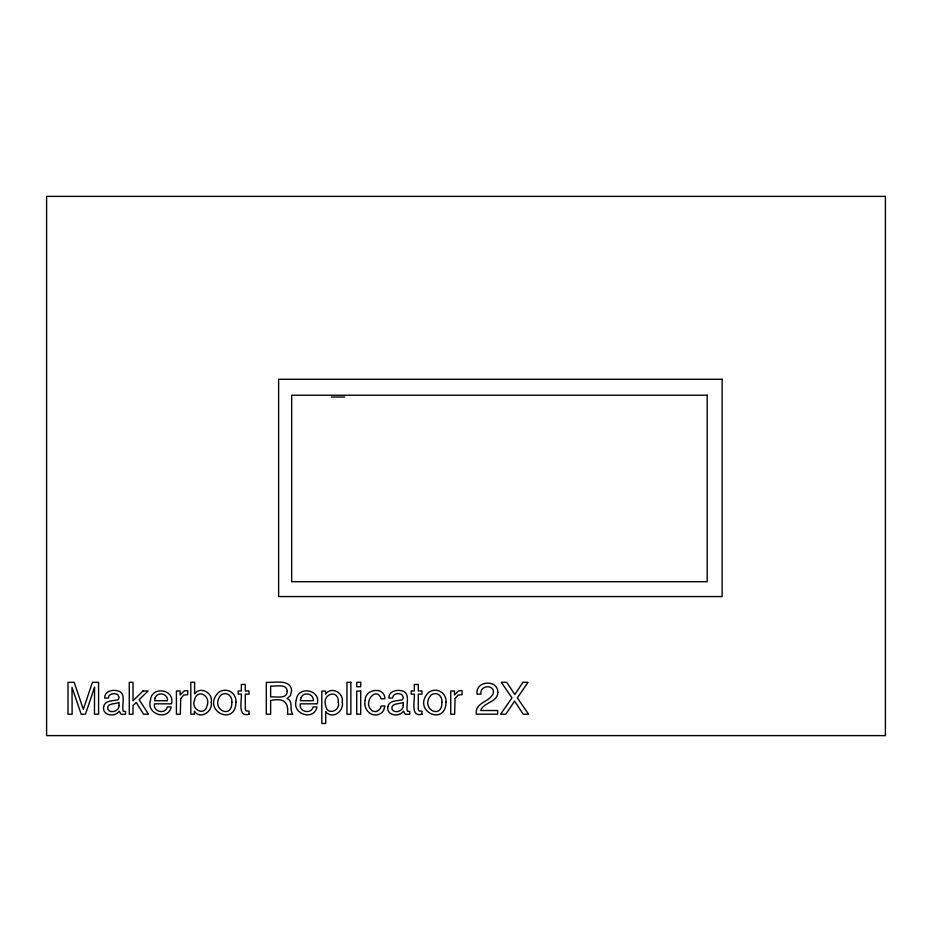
<?xml version="1.0" encoding="UTF-8"?>
<svg xmlns="http://www.w3.org/2000/svg" width="932" height="932" viewBox="0 0 932 932"><rect width="100%" height="100%" fill="white"/><g stroke="black" fill="none" stroke-linecap="round" stroke-linejoin="round"><path stroke-width="1.4" d="M331.326 397.02L344.712 397.02M94.551 687.315L94.458 714.215L98.571 714.215L98.571 682.329L92.443 682.329L83.344 709.287L74.187 682.329L68.001 682.329L68.001 714.215L72.125 714.215L72.009 687.315L81.177 714.215L85.453 714.215L94.551 687.315M338.293 702.448C340.634 711.069 326.922 715.636 325.769 705.897C321.377 693.886 338.887 688.329 338.293 702.448M194.52 700.235C190.477 709.252 204.772 716.685 206.892 706.06C211.587 695.691 196.815 687.909 194.52 700.235M211.284 702.146C213.113 711.384 200.496 720.11 194.415 711.244L194.415 714.215L190.815 714.215L190.815 682.212L194.613 682.212L194.613 693.792C200.543 685.894 213.125 692.919 211.284 702.146M235.924 702.099C235.761 726.424 202.803 711.675 217.238 693.769A9.6 9.6 0 0 1 222.841 690.507C229.843 688.76 236.705 694.981 235.924 702.099M365.204 700.34C362.676 709.066 371.705 718.584 380.268 713.691A7.98 7.98 0 0 0 383.786 709.986L384.916 705.99L381.118 705.99C380.664 709.485 377.413 712.328 373.825 711.396A4.788 4.788 0 0 1 370.656 709.159C363.445 701.26 376.784 686.034 381.118 698.779L384.916 698.779C384.765 686.336 364.82 688.655 365.204 700.34M445.997 702.099C445.822 726.424 412.864 711.675 427.299 693.769A9.6 9.6 0 0 1 432.914 690.507C439.904 688.76 446.778 694.981 445.997 702.099M150.471 700.363C145.776 714.087 168.144 721.438 171.185 706.922L167.341 706.922C165.453 714.658 152.883 712.083 154.467 703.835L171.511 703.835C175.239 689.063 151.392 685.533 150.471 700.363M296.271 700.363C291.576 714.087 313.956 721.438 316.985 706.922L313.152 706.922C311.253 714.658 298.683 712.083 300.279 703.835L317.311 703.835C321.051 689.063 297.192 685.533 296.271 700.363M342.277 702.076C344.327 711.244 332.165 720.063 325.722 711.605L325.722 723.488L321.808 723.488L321.808 691.078L325.606 691.078L325.606 694.154C331.268 685.836 344.001 692.872 342.277 702.076M287.207 691.334C287.289 699.594 275.453 696.355 270.641 696.938L270.641 686.034C275.441 686.779 286.998 683.098 287.207 691.334M103.662 706.584C101.844 715.543 114.986 717.698 119.238 711.139L121.09 714.355L125.529 714.32L125.529 711.442L123.199 711.198C121.346 704.976 127.008 692.709 117.455 690.787C112.259 689.365 104.291 691.439 104.734 698.068L108.38 698.068C108.473 693.373 114.473 692.872 117.723 694.596L119.145 697.497L118.213 699.757C113.366 701.05 104.966 700.083 103.662 706.584M387.875 706.584C386.058 715.543 399.187 717.698 403.44 711.139L405.303 714.355L409.731 714.32L409.731 711.442L407.401 711.198C405.548 704.976 411.21 692.709 401.669 690.787C396.461 689.365 388.504 691.439 388.935 698.068L392.582 698.068C392.687 693.373 398.675 692.872 401.937 694.596L403.358 697.497L402.414 699.757C397.568 701.05 389.18 700.083 387.875 706.584M497.816 692.336C497.77 702.483 483.545 702.076 480.679 710.522L497.665 710.522L497.665 714.215L476.322 714.215C474.679 701.831 491.048 702.076 493.494 692.511C493.645 683.68 479.246 685.614 481.052 694.154L477.079 694.154C474.901 680.616 498.049 679.02 497.816 692.336M231.847 702.215C232.208 719.819 210.877 709.497 219.905 696.437A5.312 5.312 0 0 1 223.447 693.874C228.526 692.418 232.499 697.392 231.847 702.215M441.908 702.215C442.269 719.819 420.949 709.497 429.967 696.437A5.312 5.312 0 0 1 433.508 693.874C438.599 692.418 442.56 697.392 441.908 702.215M291.588 690.927L290.411 695.61L287.091 698.546C293.149 700.748 289.77 708.285 291.961 712.794L292.811 714.215L287.51 714.215C288.92 701.749 283.223 697.73 270.641 700.538L270.641 714.215L266.319 714.215L266.319 682.329C273.857 683.051 291.134 678.461 291.588 690.927M119.04 705.536C119.354 710.848 110.92 714.005 107.926 709.543C106.143 702.635 115.288 704.452 119.04 702.39L119.04 705.536M403.241 705.536C403.556 710.848 395.121 714.005 392.139 709.543C390.345 702.635 399.49 704.452 403.241 702.39L403.241 705.536M180.726 698.511L180.33 714.215L176.416 714.215L176.416 690.962L180.132 690.962L180.132 694.981L184.28 690.868L187.728 690.554L187.728 694.678L183.837 695.039L180.726 698.511M455.049 698.511L454.653 714.215L450.75 714.215L450.75 690.962L454.455 690.962L454.455 694.981L458.614 690.868L462.062 690.554L462.062 694.678L458.16 695.039L455.049 698.511M155.12 697.998L154.572 700.736L167.492 700.736C168.261 693.513 157.357 691.206 155.12 697.998M300.92 697.998L300.384 700.736L313.303 700.736C314.061 693.513 303.168 691.206 300.92 697.998M522.91 682.329L514.837 694.526L506.693 682.329L501.288 682.329L511.994 697.87L500.566 714.215L505.785 714.215L514.615 701.109L523.213 714.215L528.572 714.215L517.353 697.87L528.06 682.329L522.91 682.329M143.05 690.962L133.02 700.841L133.02 682.329L129.268 682.329L129.268 714.215L133.02 714.215L133.02 705.489L136.293 702.495L143.551 714.215L148.537 714.215L139.136 699.676L148.048 690.962L143.05 690.962M249.019 714.215C237.159 717.652 241.947 700.072 241.353 694.154L238.208 694.154L238.208 690.962L241.353 690.962L241.353 684.472L245.302 684.472L245.302 690.962L249.019 690.962L249.019 694.154L245.302 694.154L245.302 709.334L246.13 710.965L249.019 711.139L249.019 714.215M421.998 714.215C410.138 717.652 414.926 700.072 414.344 694.154L411.187 694.154L411.187 690.962L414.344 690.962L414.344 684.472L418.293 684.472L418.293 690.962L421.998 690.962L421.998 694.154L418.293 694.154L418.293 709.334L419.109 710.965L421.998 711.139L421.998 714.215M885.4 196.384L46.6 196.384L46.6 735.616L885.4 735.616L885.4 196.384M722.125 379.266L278.621 379.266L278.621 596.573L722.125 596.573L722.125 379.266M707.202 395.226L291.669 395.226L291.669 581.708L707.202 581.708L707.202 395.226M350.863 682.329L346.949 682.329L346.949 714.215L350.863 714.215L350.863 682.329M360.696 682.329L356.723 682.329L356.723 686.756L360.696 686.756L360.696 682.329M360.696 691.078L356.723 691.078L356.723 714.215L360.696 714.215L360.696 691.078"/></g></svg>
